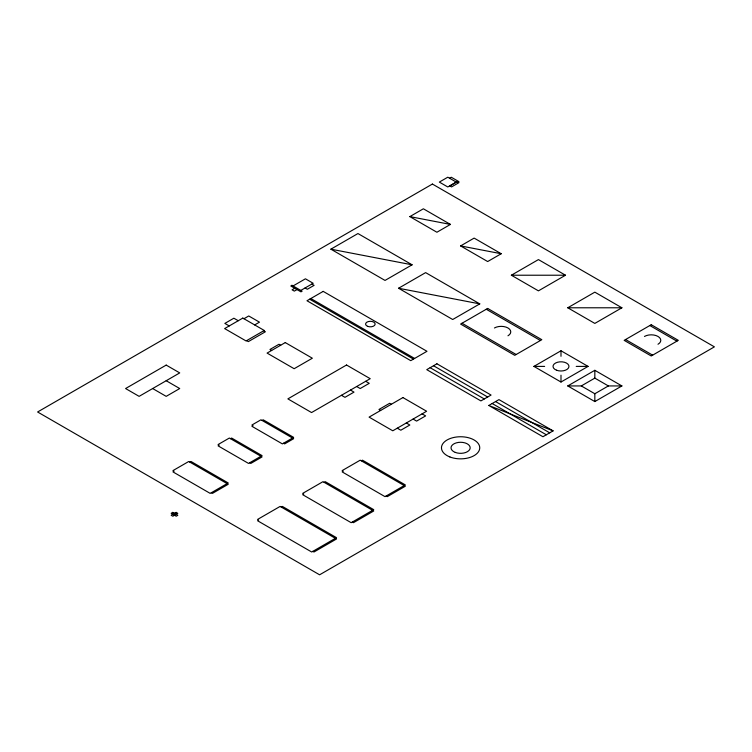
<?xml version="1.0" encoding="UTF-8"?>
<svg xmlns="http://www.w3.org/2000/svg" width="752" height="752" viewBox="0 0 752 752"><rect width="100%" height="100%" fill="white"/><g stroke="black" fill="none" stroke-linecap="round" stroke-linejoin="round"><path stroke-width="1.13" d="M560.992 382.025L588.064 366.403L560.992 350.77L533.92 366.403L560.992 382.025L560.992 375.192M449.583 178.215L451.275 177.237L458.946 181.664L457.254 182.642L447.797 177.199L439.337 182.087L447.797 186.975L456.257 182.087M330.88 249.175L357.952 233.543L412.096 264.807L385.024 280.43L330.88 249.175L412.096 264.807M409.84 216.614L423.376 208.793L450.448 224.425L436.912 232.246L409.84 216.614L450.448 224.425M293.054 285.948L305.434 278.804L313.189 283.288L300.809 290.422M294.746 288.27L292.067 289.821L294.323 291.118L297.002 289.576M243.958 318.735L248.743 315.972L259.468 322.157L254.674 324.92M460.6 245.923L474.136 238.102L501.208 253.734L487.672 261.546L460.6 245.923L501.208 253.734M398.56 288.251L425.632 272.619L479.776 303.883L452.704 319.506L398.56 288.251L479.776 303.883M511.36 275.223L538.432 259.59L565.504 275.223L538.432 290.855L511.36 275.223L565.504 275.223M189.88 462.132L191.008 461.484L228.232 482.972L210.184 493.387L172.96 471.899L174.088 471.25L172.96 470.602L188.752 461.484L228.232 484.269L212.44 493.387L211.312 492.739M230.488 438.689L231.616 438.04L262.072 455.618L248.536 463.429L218.08 445.851L219.208 445.203L218.08 444.545L229.36 438.04L262.072 456.925L250.792 463.429L249.664 462.781M262.072 420.453L263.2 419.804L293.656 437.382L282.376 443.896L251.92 426.309L253.048 425.66L251.92 425.012L260.944 419.804L293.656 438.689L284.632 443.896L283.504 443.248M567.76 307.784L594.832 292.152L621.904 307.784L594.832 323.416L567.76 307.784L621.904 307.784M281.248 507.064L282.376 506.416L336.52 537.68L311.704 552.006L257.56 520.741L258.688 520.093L257.56 519.444L280.12 506.416L336.52 538.977L313.96 552.006L312.832 551.348M324.112 482.323L325.24 481.665L373.744 509.668L351.184 522.696L302.68 494.694L303.808 494.045L302.68 493.387L322.984 481.665L373.744 510.975L353.44 522.696L352.312 522.048M361.336 460.826L362.464 460.177L405.328 484.927L385.024 496.649L342.16 471.899L343.288 471.25L342.16 470.602L360.208 460.177L405.328 486.224L387.28 496.649L386.152 496M488.8 405.469L498.952 399.613L553.096 430.868L542.944 436.733L488.8 405.469L553.096 430.868M567.76 385.936L594.832 370.304L621.904 385.936L594.832 401.568L567.76 385.936L581.296 385.936L594.832 378.124L608.368 385.936L621.904 385.936M581.296 385.936L594.832 393.747L608.368 385.936M533.92 366.403L544.636 366.403M576.22 366.403L588.064 366.403M649.822 325.531L676.894 341.164M625.57 339.537L652.642 355.16M486.262 309.251L540.406 340.515M462.01 323.257L516.154 354.512M311.845 284.059L314.101 285.356L307.333 289.266L305.077 287.96M433.528 365.745L487.672 397.009M495.568 401.568L549.712 432.823M310.82 298.525L414.596 358.441M430.144 367.7L484.288 398.964M492.184 403.523L546.328 434.778M309.655 299.202L413.44 359.108M365.707 381.292L369.232 383.332L360.208 388.54L356.683 386.509M422.107 413.854L425.632 415.894L416.608 421.101L413.083 419.071M391.369 404.256L389.677 403.279L378.961 409.464L380.653 410.442M263.698 330.786L265.39 331.764L248.329 341.615L246.637 340.637M238.243 320.728L233.872 318.209L224.848 323.416L229.219 325.936M280.684 345.234L278.992 344.256L269.968 349.464L271.66 350.441M350.479 390.091L354.004 392.121L344.98 397.329L341.455 395.298M406.315 422.972L409.84 425.012L400.816 430.219L397.291 428.189M166.192 380.728L179.728 388.54L166.192 396.36L152.656 388.54M174.549 513.306L176.212 514.265M172.753 514.349L174.417 515.308M594.832 370.304L594.832 378.124M594.832 393.747L594.832 401.568M560.992 350.77L560.992 356.307M494.44 327.975A9.569 5.527 0 0 1 507.976 327.975A9.569 5.527 0 0 1 507.976 335.787M644.464 336.445A9.569 5.527 0 0 1 658 336.445A9.569 5.527 0 0 1 658 344.256M432.4 184.052L37.6 411.983L319.6 574.801L714.4 346.86L432.4 184.052M457.254 181.664L449.846 185.941L451.538 186.919L458.946 182.642L457.254 181.664M291.964 285.318L290.798 285.986L300.95 291.851L302.116 291.184L291.964 285.318M242.821 318.087L224.641 328.586L246.073 340.957L264.253 330.457L242.821 318.087M166.192 365.096L125.584 388.54L139.12 396.36L179.728 372.907L166.192 365.096M323.191 291.381L306.976 300.744L410.761 360.659L426.976 351.297L323.191 291.381M285.271 342.583L267.082 353.092L294.154 368.715L312.343 358.215L285.271 342.583M346.531 365.011L287.875 398.88L311.563 412.557L370.219 378.688L346.531 365.011M487.672 308.442L460.6 324.065L514.744 355.329L541.816 339.697L487.672 308.442M172.753 512.394L171.165 513.306L176.212 516.22L177.801 515.308L172.753 512.394M176.137 512.394L171.165 515.261L172.828 516.22L177.801 513.353L176.137 512.394M436.912 363.789L426.76 369.655L480.904 400.91L491.056 395.054L436.912 363.789M402.931 397.573L369.091 417.116L392.779 430.793L426.619 411.25L402.931 397.573M651.232 324.723L624.16 340.346L651.232 355.978L678.304 340.346L651.232 324.723M367.681 326.359A4.785 2.764 0 0 0 375.135 324.262A4.785 2.764 0 0 0 368.273 321.583A4.785 2.764 0 0 0 367.681 326.359M455.233 452.384A9.569 5.527 0 0 0 470.15 448.201A9.569 5.527 0 0 0 456.417 442.834A9.569 5.527 0 0 0 455.233 452.384M449.875 456.953A19.138 11.054 0 0 0 479.691 448.596A19.138 11.054 0 0 0 452.234 437.861A19.138 11.054 0 0 0 449.875 456.953M556.518 370.21A7.981 4.606 0 0 0 568.944 366.732A7.981 4.606 0 0 0 557.505 362.257A7.981 4.606 0 0 0 556.518 370.21"/></g></svg>
